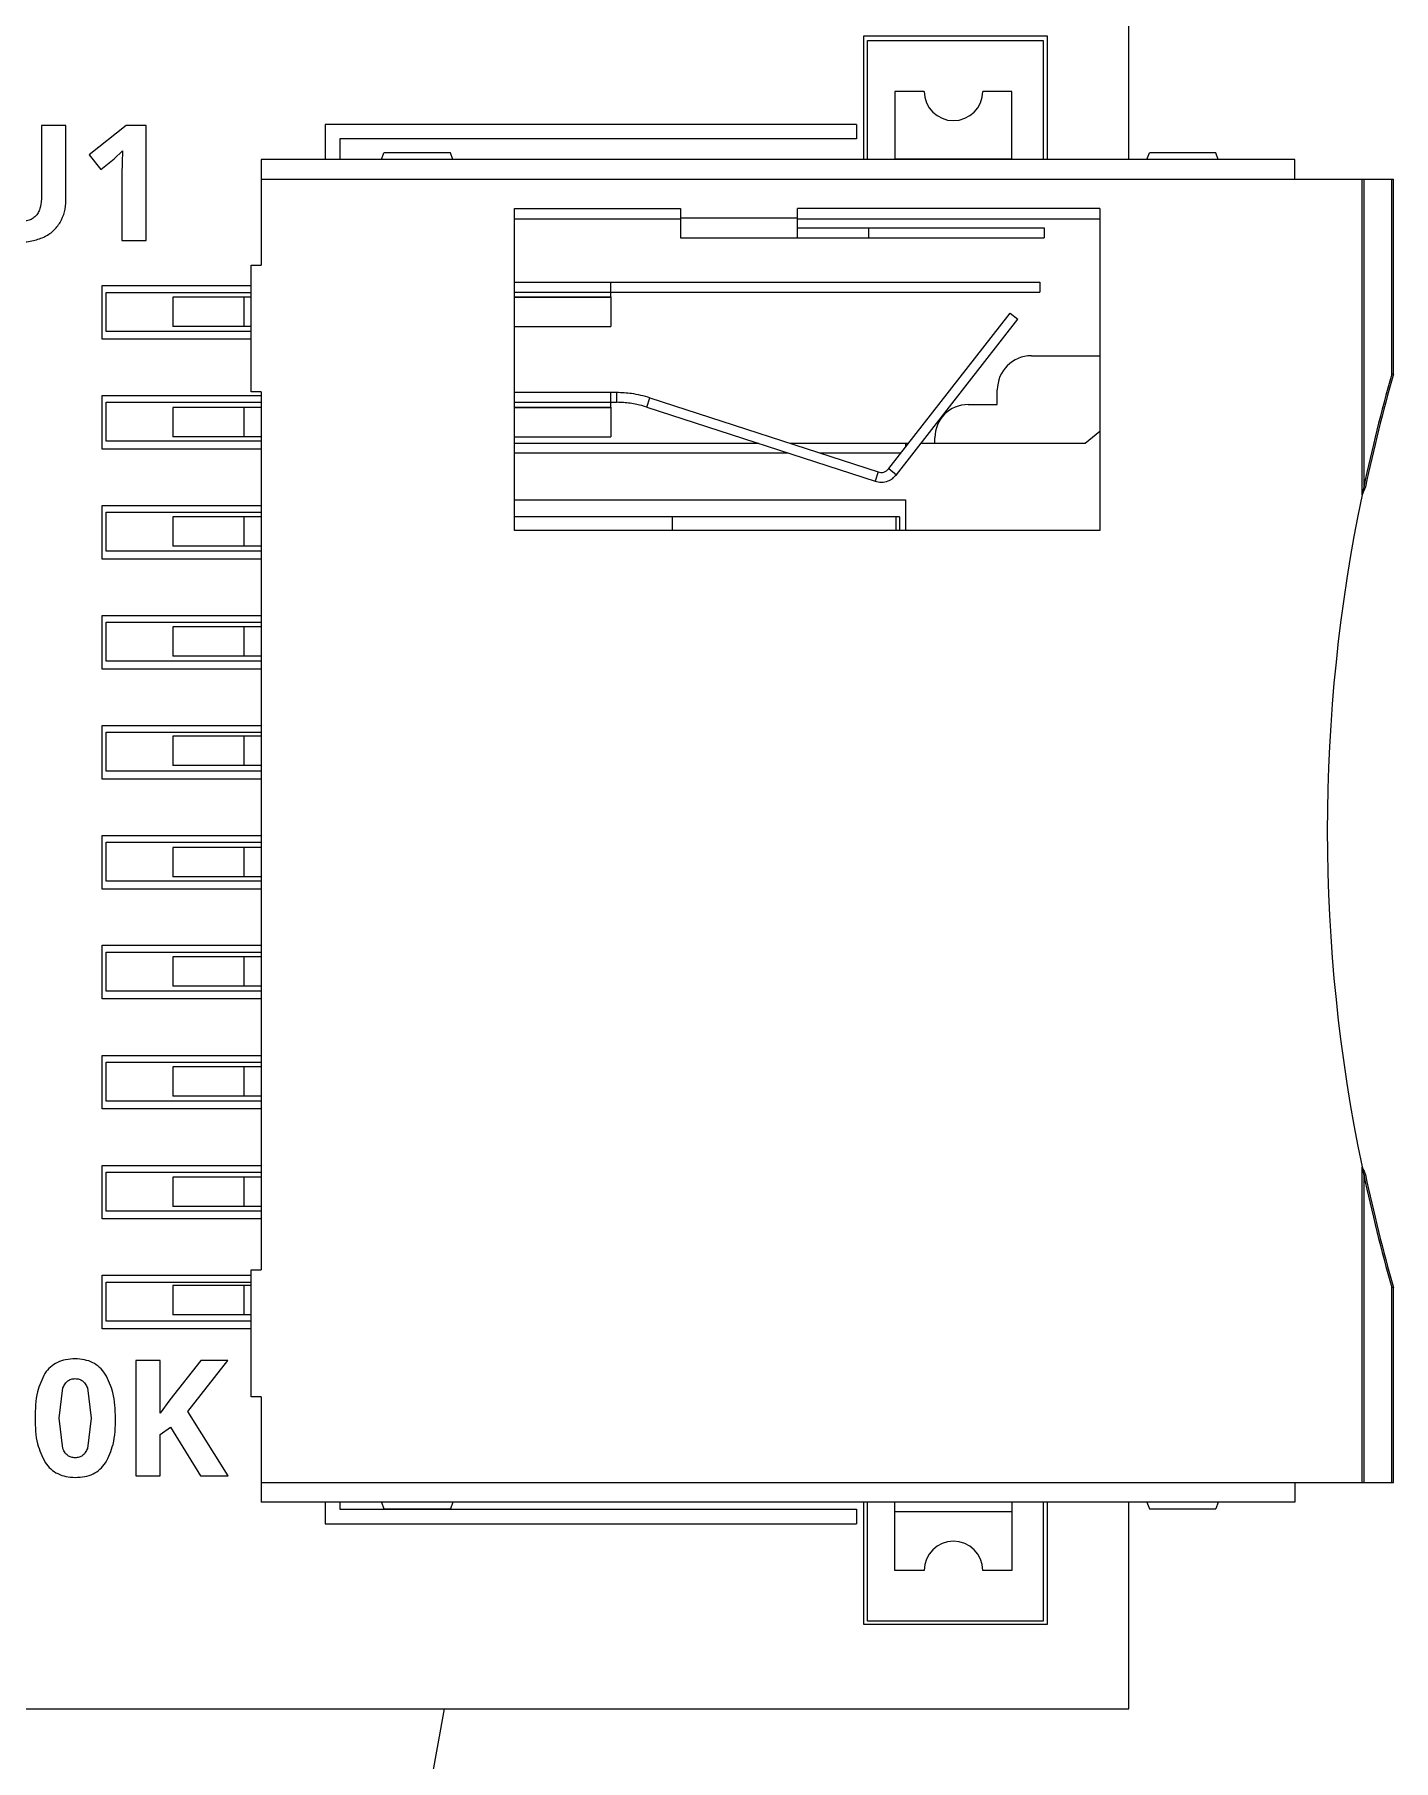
# Model space of a CAD drawing. Header units: millimetres. Extents: x -45 to 54, y -60 to 45.
# Drawn here: x 40.15 to 54.09, y -8.11 to 9.58 of the extents above; entities that cross this region are included whole.
import ezdxf

# ---------------------------------------------------------------- set-up
doc = ezdxf.new("R2010")
doc.units = ezdxf.units.MM

msp = doc.modelspace()

# ---------------------------------------------------------------- linework, layer by layer
at = {"color": 7, "linetype": 'Continuous', "lineweight": 25}
for p, q in [((51.376, 8.295), (51.376, 10.415)), ((48.658, 9.564), (50.538, 9.564)), ((48.658, 8.295), (48.658, 9.564)), ((50.538, 9.564), (50.538, 8.295)), ((48.696, 8.295), (48.696, 9.515)), ((48.696, 9.515), (50.496, 9.515)), ((50.496, 9.515), (50.496, 8.295)), ((49.276, 8.995), (48.976, 8.995)), ((48.976, 8.995), (48.976, 8.305)), ((50.176, 8.995), (49.876, 8.995)), ((50.176, 8.305), (50.176, 8.995)), ((40.475, 8.646), (40.226, 8.646)), ((40.226, 8.646), (40.226, 7.924)), ((40.475, 7.881), (40.475, 8.646)), ((41.093, 8.646), (40.713, 8.343)), ((41.298, 8.646), (41.093, 8.646)), ((41.298, 7.465), (41.298, 8.646)), ((43.134, 8.657), (43.134, 8.295)), ((48.581, 8.657), (43.134, 8.657)), ((48.581, 8.507), (43.284, 8.507)), ((43.284, 8.507), (43.284, 8.295)), ((48.581, 8.657), (48.581, 8.507)), ((40.713, 8.343), (40.833, 8.193)), ((40.969, 8.302), (41.055, 8.384)), ((41.055, 8.384), (41.051, 8.261)), ((43.71, 8.295), (43.735, 8.365)), ((44.417, 8.365), (43.735, 8.365)), ((44.442, 8.295), (44.417, 8.365)), ((51.56, 8.295), (51.585, 8.365)), ((52.267, 8.365), (51.585, 8.365)), ((52.292, 8.295), (52.267, 8.365)), ((40.833, 8.193), (40.969, 8.302)), ((41.051, 8.261), (41.049, 8.149)), ((41.049, 8.149), (41.049, 7.465)), ((53.076, 8.295), (42.476, 8.295)), ((42.476, 8.295), (42.476, 7.215)), ((48.976, 8.305), (50.176, 8.305)), ((53.076, 8.095), (53.076, 8.295)), ((42.476, 8.095), (54.089, 8.095)), ((53.767, 4.859), (53.767, 8.095)), ((53.785, 8.095), (53.785, 4.941)), ((54.071, 6.095), (54.071, 8.095)), ((54.089, 6.095), (54.089, 8.095)), ((45.076, 7.795), (46.776, 7.795)), ((45.076, 4.495), (45.076, 7.795)), ((46.776, 7.795), (46.776, 7.495)), ((47.976, 7.495), (47.976, 7.795)), ((51.076, 7.795), (47.976, 7.795)), ((51.076, 7.795), (51.076, 4.495)), ((46.776, 7.685), (45.076, 7.685)), ((47.976, 7.695), (46.776, 7.695)), ((51.076, 7.685), (47.976, 7.685)), ((41.049, 7.465), (41.298, 7.465)), ((46.776, 7.495), (50.506, 7.495)), ((47.976, 7.595), (50.506, 7.595)), ((48.706, 7.595), (48.706, 7.495)), ((50.506, 7.595), (50.506, 7.495)), ((42.376, 5.915), (42.376, 7.215)), ((42.376, 7.215), (42.476, 7.215)), ((40.847, 7.005), (42.376, 7.005)), ((40.847, 6.456), (40.847, 7.005)), ((40.886, 6.535), (40.886, 6.935)), ((40.886, 6.935), (42.376, 6.935)), ((45.076, 7.038), (50.463, 7.038)), ((45.076, 6.938), (50.463, 6.938)), ((46.063, 6.938), (46.063, 7.038)), ((50.463, 7.038), (50.463, 6.938)), ((42.376, 6.885), (41.57, 6.885)), ((41.57, 6.885), (41.57, 6.585)), ((42.3, 6.885), (42.3, 6.585)), ((45.076, 6.888), (46.063, 6.888)), ((45.076, 6.885), (46.063, 6.885)), ((46.063, 6.888), (46.063, 6.585)), ((42.376, 6.585), (41.57, 6.585)), ((45.076, 6.585), (46.063, 6.585)), ((48.912, 5.128), (50.158, 6.722)), ((48.991, 5.066), (50.237, 6.66)), ((50.158, 6.722), (50.237, 6.66)), ((42.376, 6.456), (40.847, 6.456)), ((42.376, 6.535), (40.886, 6.535)), ((50.376, 6.285), (51.076, 6.285)), ((54.089, 6.095), (54.071, 6.095)), ((40.847, 5.878), (42.476, 5.878)), ((40.847, 5.328), (40.847, 5.878)), ((42.476, 5.915), (42.376, 5.915)), ((42.476, 5.915), (42.476, -3.085)), ((46.124, 5.908), (45.076, 5.908)), ((46.063, 5.808), (46.063, 5.908)), ((46.124, 5.808), (46.124, 5.908)), ((46.433, 5.759), (46.464, 5.854)), ((46.464, 5.854), (48.803, 5.094)), ((50.026, 5.785), (50.026, 5.935)), ((40.886, 5.408), (40.886, 5.808)), ((40.886, 5.808), (42.476, 5.808)), ((42.476, 5.755), (41.57, 5.755)), ((41.57, 5.755), (41.57, 5.455)), ((42.3, 5.755), (42.3, 5.455)), ((45.076, 5.808), (46.124, 5.808)), ((45.076, 5.758), (46.063, 5.758)), ((45.076, 5.755), (46.063, 5.755)), ((46.063, 5.758), (46.063, 5.455)), ((46.433, 5.759), (48.772, 4.999)), ((49.726, 5.785), (50.026, 5.785)), ((51.076, 5.507), (50.926, 5.385)), ((42.476, 5.328), (40.847, 5.328)), ((42.476, 5.408), (40.886, 5.408)), ((42.476, 5.455), (41.57, 5.455)), ((45.076, 5.455), (46.063, 5.455)), ((47.582, 5.385), (45.076, 5.385)), ((49.114, 5.385), (47.906, 5.385)), ((49.086, 5.385), (49.086, 5.35)), ((50.926, 5.385), (49.241, 5.385)), ((49.386, 5.385), (49.386, 5.445)), ((45.076, 5.289), (47.878, 5.289)), ((48.201, 5.289), (49.039, 5.289)), ((48.803, 5.094), (48.772, 4.999)), ((48.912, 5.128), (48.991, 5.066)), ((45.076, 4.809), (49.086, 4.809)), ((49.086, 4.809), (49.086, 4.495)), ((53.785, 4.941), (53.802, 4.941)), ((40.847, 4.751), (42.476, 4.751)), ((40.847, 4.201), (40.847, 4.751)), ((40.886, 4.681), (42.476, 4.681)), ((40.886, 4.281), (40.886, 4.681)), ((42.476, 4.635), (41.57, 4.635)), ((41.57, 4.635), (41.57, 4.335)), ((42.3, 4.635), (42.3, 4.335)), ((49.022, 4.635), (45.076, 4.635)), ((46.693, 4.635), (46.693, 4.495)), ((48.987, 4.635), (48.987, 4.495)), ((49.022, 4.635), (49.022, 4.495)), ((51.076, 4.495), (45.076, 4.495)), ((42.476, 4.281), (40.886, 4.281)), ((42.476, 4.335), (41.57, 4.335)), ((42.476, 4.201), (40.847, 4.201)), ((40.847, 3.623), (42.476, 3.623)), ((40.847, 3.074), (40.847, 3.623)), ((40.886, 3.154), (40.886, 3.554)), ((40.886, 3.554), (42.476, 3.554)), ((42.476, 3.505), (41.57, 3.505)), ((41.57, 3.505), (41.57, 3.205)), ((42.3, 3.505), (42.3, 3.205)), ((42.476, 3.205), (41.57, 3.205)), ((42.476, 3.074), (40.847, 3.074)), ((42.476, 3.154), (40.886, 3.154)), ((40.847, 2.496), (42.476, 2.496)), ((40.847, 1.946), (40.847, 2.496)), ((40.886, 2.026), (40.886, 2.426)), ((40.886, 2.426), (42.476, 2.426)), ((42.476, 2.385), (41.57, 2.385)), ((41.57, 2.385), (41.57, 2.085)), ((42.3, 2.385), (42.3, 2.085)), ((42.476, 1.946), (40.847, 1.946)), ((42.476, 2.026), (40.886, 2.026)), ((42.476, 2.085), (41.57, 2.085)), ((40.847, 1.369), (42.476, 1.369)), ((40.847, 0.819), (40.847, 1.369)), ((40.886, 0.899), (40.886, 1.299)), ((40.886, 1.299), (42.476, 1.299)), ((42.476, 1.245), (41.57, 1.245)), ((41.57, 1.245), (41.57, 0.945)), ((42.3, 1.245), (42.3, 0.945)), ((42.476, 0.899), (40.886, 0.899)), ((42.476, 0.945), (41.57, 0.945)), ((42.476, 0.819), (40.847, 0.819)), ((40.847, 0.242), (42.476, 0.242)), ((40.847, -0.308), (40.847, 0.242)), ((40.886, -0.228), (40.886, 0.172)), ((40.886, 0.172), (42.476, 0.172)), ((42.476, 0.125), (41.57, 0.125)), ((41.57, 0.125), (41.57, -0.175)), ((42.3, 0.125), (42.3, -0.175)), ((42.476, -0.175), (41.57, -0.175)), ((42.476, -0.308), (40.847, -0.308)), ((42.476, -0.228), (40.886, -0.228)), ((40.847, -0.886), (42.476, -0.886)), ((40.847, -1.435), (40.847, -0.886)), ((40.886, -1.355), (40.886, -0.955)), ((40.886, -0.955), (42.476, -0.955)), ((42.476, -1.005), (41.57, -1.005)), ((41.57, -1.005), (41.57, -1.305)), ((42.3, -1.005), (42.3, -1.305)), ((42.476, -1.355), (40.886, -1.355)), ((42.476, -1.305), (41.57, -1.305)), ((42.476, -1.435), (40.847, -1.435)), ((40.847, -2.013), (42.476, -2.013)), ((40.847, -2.563), (40.847, -2.013)), ((40.886, -2.083), (42.476, -2.083)), ((40.886, -2.483), (40.886, -2.083)), ((53.767, -5.265), (53.767, -2.028)), ((53.785, -2.11), (53.802, -2.11)), ((53.785, -2.11), (53.785, -5.265)), ((42.476, -2.135), (41.57, -2.135)), ((41.57, -2.135), (41.57, -2.435)), ((42.3, -2.135), (42.3, -2.435)), ((42.476, -2.435), (41.57, -2.435)), ((42.476, -2.563), (40.847, -2.563)), ((42.476, -2.483), (40.886, -2.483)), ((40.847, -3.14), (42.376, -3.14)), ((40.847, -3.69), (40.847, -3.14)), ((42.376, -4.385), (42.376, -3.085)), ((42.376, -3.085), (42.476, -3.085)), ((40.886, -3.61), (40.886, -3.21)), ((40.886, -3.21), (42.376, -3.21)), ((42.376, -3.245), (41.57, -3.245)), ((41.57, -3.245), (41.57, -3.545)), ((42.3, -3.245), (42.3, -3.545)), ((54.089, -3.265), (54.071, -3.265)), ((54.071, -5.265), (54.071, -3.265)), ((54.089, -5.265), (54.089, -3.265)), ((42.376, -3.69), (40.847, -3.69)), ((42.376, -3.61), (40.886, -3.61)), ((42.376, -3.545), (41.57, -3.545)), ((41.191, -4.014), (41.191, -5.195)), ((41.441, -4.014), (41.191, -4.014)), ((41.441, -4.554), (41.441, -4.014)), ((41.859, -4.014), (41.539, -4.415)), ((41.725, -4.536), (42.137, -4.014)), ((42.137, -4.014), (41.859, -4.014)), ((40.406, -4.606), (40.444, -4.293)), ((40.696, -4.293), (40.735, -4.606)), ((41.539, -4.415), (41.441, -4.554)), ((42.476, -4.385), (42.376, -4.385)), ((42.476, -4.385), (42.476, -5.465)), ((42.14, -5.195), (41.725, -4.536)), ((40.444, -4.917), (40.406, -4.606)), ((40.735, -4.606), (40.696, -4.916)), ((41.441, -4.773), (41.546, -4.697)), ((41.441, -5.195), (41.441, -4.773)), ((41.546, -4.697), (41.856, -5.195)), ((41.191, -5.195), (41.441, -5.195)), ((41.856, -5.195), (42.14, -5.195)), ((42.476, -5.265), (54.089, -5.265)), ((53.076, -5.265), (53.076, -5.465)), ((53.076, -5.465), (42.476, -5.465)), ((43.134, -5.465), (43.134, -5.688)), ((43.284, -5.465), (43.284, -5.538)), ((43.71, -5.465), (43.735, -5.535)), ((44.442, -5.465), (44.417, -5.535)), ((48.658, -6.718), (48.658, -5.465)), ((48.696, -6.685), (48.696, -5.465)), ((50.496, -5.465), (50.496, -6.685)), ((50.537, -5.465), (50.537, -6.718)), ((51.376, -7.585), (51.376, -5.465)), ((51.56, -5.465), (51.585, -5.535)), ((52.292, -5.465), (52.267, -5.535)), ((43.284, -5.538), (48.581, -5.538)), ((43.735, -5.535), (44.417, -5.535)), ((48.581, -5.538), (48.581, -5.688)), ((50.176, -5.565), (48.976, -5.565)), ((48.976, -6.165), (48.976, -5.565)), ((50.176, -5.565), (50.176, -6.165)), ((51.585, -5.535), (52.267, -5.535)), ((43.134, -5.688), (48.581, -5.688)), ((49.276, -6.165), (48.976, -6.165)), ((50.176, -6.165), (49.876, -6.165)), ((50.537, -6.718), (48.658, -6.718)), ((50.496, -6.685), (48.696, -6.685)), ((33.176, -7.585), (51.376, -7.585))]:
    msp.add_line(p, q, dxfattribs=at)
for centre, radius, start, end in [((49.576, 8.995), 0.3, 180, 360), ((50.376, 5.935), 0.35, 90, 180), ((70.409, 1.423), 16.993, 164.0392, 168.0502), ((70.426, 1.423), 16.993, 164.0392, 168.0502), ((49.726, 5.445), 0.34, 90, 180), ((70.19, 1.415), 16.78, 168.1585, 191.8415), ((70.409, 1.408), 16.993, 191.9498, 195.9608), ((70.426, 1.408), 16.993, 191.9498, 195.9608), ((49.576, -6.165), 0.3, 0, 180), ((0, 0), 45, 320.8144, 350.2966)]:
    msp.add_arc(centre, radius, start, end, dxfattribs=at)
for points, knots in [([(48.976, 8.295), (48.976, 8.296), (48.976, 8.296), (48.976, 8.299), (48.976, 8.302), (48.976, 8.304), (48.976, 8.305)], [0, 0, 0, 0, 0.279631, 0.559238, 0.77961, 1, 1, 1, 1]), ([(50.176, 8.305), (50.176, 8.304), (50.176, 8.301), (50.176, 8.298), (50.176, 8.296), (50.176, 8.295), (50.176, 8.295)], [0, 0, 0, 0, 0.279631, 0.559238, 0.77961, 1, 1, 1, 1]), ([(40.226, 7.924), (40.224, 7.884), (40.221, 7.827), (40.197, 7.759), (40.179, 7.734), (40.17, 7.722)], [0, 0, 0, 0, 0.563349, 0.7935, 1, 1, 1, 1]), ([(40.416, 7.652), (40.434, 7.687), (40.469, 7.759), (40.473, 7.84), (40.475, 7.881)], [0, 0, 0, 0, 0.482579, 1, 1, 1, 1]), ([(40.17, 7.722), (40.16, 7.712), (40.139, 7.692), (40.079, 7.663), (40.028, 7.66), (39.992, 7.658)], [0, 0, 0, 0, 0.2183611, 0.4497135, 1, 1, 1, 1]), ([(40.247, 7.501), (40.282, 7.52), (40.35, 7.557), (40.394, 7.621), (40.416, 7.652)], [0, 0, 0, 0, 0.508821, 1, 1, 1, 1]), ([(39.986, 7.448), (40.033, 7.45), (40.123, 7.453), (40.208, 7.485), (40.247, 7.501)], [0, 0, 0, 0, 0.527073, 1, 1, 1, 1]), ([(46.063, 6.888), (46.063, 6.895), (46.063, 6.91), (46.063, 6.926), (46.063, 6.936), (46.063, 6.937), (46.063, 6.938)], [0, 0, 0, 0, 0.2796309, 0.5592379, 0.7796095, 1, 1, 1, 1]), ([(46.464, 5.854), (46.402, 5.871), (46.291, 5.902), (46.175, 5.906), (46.124, 5.908)], [0, 0, 0, 0, 0.559878, 1, 1, 1, 1]), ([(46.063, 5.758), (46.063, 5.765), (46.063, 5.78), (46.063, 5.796), (46.063, 5.806), (46.063, 5.807), (46.063, 5.808)], [0, 0, 0, 0, 0.279631, 0.559238, 0.77961, 1, 1, 1, 1]), ([(46.433, 5.759), (46.399, 5.769), (46.343, 5.785), (46.262, 5.799), (46.194, 5.806), (46.147, 5.807), (46.124, 5.808)], [0, 0, 0, 0, 0.339938, 0.559959, 0.779979, 1, 1, 1, 1]), ([(48.772, 4.999), (48.794, 4.994), (48.839, 4.984), (48.902, 4.998), (48.955, 5.026), (48.979, 5.053), (48.991, 5.066)], [0, 0, 0, 0, 0.279771, 0.559539, 0.779767, 1, 1, 1, 1]), ([(53.785, 4.941), (53.783, 4.932), (53.779, 4.916), (53.775, 4.895), (53.771, 4.877), (53.768, 4.865), (53.767, 4.859)], [0, 0, 0, 0, 0.339999, 0.559999, 0.779999, 1, 1, 1, 1]), ([(53.802, 4.941), (53.795, 4.926), (53.784, 4.898), (53.772, 4.871), (53.767, 4.859)], [0, 0, 0, 0, 0.5603254, 1, 1, 1, 1]), ([(53.767, -2.028), (53.774, -2.043), (53.785, -2.071), (53.797, -2.098), (53.802, -2.11)], [0, 0, 0, 0, 0.559663, 1, 1, 1, 1]), ([(53.767, -2.028), (53.769, -2.037), (53.772, -2.053), (53.777, -2.074), (53.781, -2.092), (53.783, -2.104), (53.785, -2.11)], [0, 0, 0, 0, 0.3399998, 0.5600001, 0.7800002, 1, 1, 1, 1]), ([(40.57, -3.997), (40.537, -3.998), (40.475, -4.001), (40.387, -4.03), (40.313, -4.077), (40.277, -4.122), (40.26, -4.145)], [0, 0, 0, 0, 0.274759, 0.522746, 0.758808, 1, 1, 1, 1]), ([(40.879, -4.152), (40.86, -4.128), (40.825, -4.081), (40.75, -4.032), (40.664, -4.002), (40.602, -3.998), (40.57, -3.997)], [0, 0, 0, 0, 0.2486592, 0.4871873, 0.7324386, 1, 1, 1, 1]), ([(40.26, -4.145), (40.23, -4.207), (40.162, -4.352), (40.16, -4.513), (40.159, -4.606)], [0, 0, 0, 0, 0.427788, 1, 1, 1, 1]), ([(40.444, -4.293), (40.451, -4.279), (40.463, -4.252), (40.493, -4.221), (40.529, -4.202), (40.556, -4.2), (40.57, -4.199)], [0, 0, 0, 0, 0.279599, 0.523454, 0.754683, 1, 1, 1, 1]), ([(40.57, -4.199), (40.584, -4.2), (40.61, -4.202), (40.647, -4.221), (40.676, -4.252), (40.689, -4.279), (40.696, -4.293)], [0, 0, 0, 0, 0.242584, 0.473213, 0.718238, 1, 1, 1, 1]), ([(40.983, -4.606), (40.981, -4.516), (40.978, -4.357), (40.909, -4.214), (40.879, -4.152)], [0, 0, 0, 0, 0.561333, 1, 1, 1, 1]), ([(40.159, -4.606), (40.16, -4.695), (40.163, -4.854), (40.232, -4.996), (40.262, -5.059)], [0, 0, 0, 0, 0.5628863, 1, 1, 1, 1]), ([(40.882, -5.063), (40.911, -5.001), (40.98, -4.857), (40.982, -4.697), (40.983, -4.606)], [0, 0, 0, 0, 0.429482, 1, 1, 1, 1]), ([(40.57, -5.011), (40.556, -5.01), (40.529, -5.008), (40.492, -4.989), (40.463, -4.958), (40.45, -4.931), (40.444, -4.917)], [0, 0, 0, 0, 0.247431, 0.479391, 0.722448, 1, 1, 1, 1]), ([(40.696, -4.916), (40.689, -4.93), (40.677, -4.957), (40.647, -4.988), (40.611, -5.008), (40.584, -5.01), (40.57, -5.011)], [0, 0, 0, 0, 0.281092, 0.52571, 0.756501, 1, 1, 1, 1]), ([(40.262, -5.059), (40.281, -5.082), (40.316, -5.128), (40.39, -5.177), (40.476, -5.207), (40.538, -5.21), (40.57, -5.212)], [0, 0, 0, 0, 0.2476493, 0.4858628, 0.7314931, 1, 1, 1, 1]), ([(40.57, -5.212), (40.603, -5.21), (40.666, -5.207), (40.754, -5.179), (40.828, -5.131), (40.864, -5.086), (40.882, -5.063)], [0, 0, 0, 0, 0.27487, 0.522912, 0.758941, 1, 1, 1, 1])]:
    msp.add_open_spline(points, degree=3, knots=knots, dxfattribs=at)
for points in [[(48.803, 5.094), (48.813, 5.092), (48.833, 5.087), (48.863, 5.092), (48.891, 5.105), (48.905, 5.12), (48.912, 5.128)], [(48.976, -5.565), (48.976, -5.552), (48.976, -5.525), (48.976, -5.492), (48.976, -5.469), (48.976, -5.466), (48.976, -5.465)], [(50.176, -5.465), (50.176, -5.466), (50.176, -5.469), (50.176, -5.492), (50.176, -5.525), (50.176, -5.552), (50.176, -5.565)]]:
    msp.add_open_spline(points, degree=3, dxfattribs=at)

doc.saveas('drawing.dxf')
